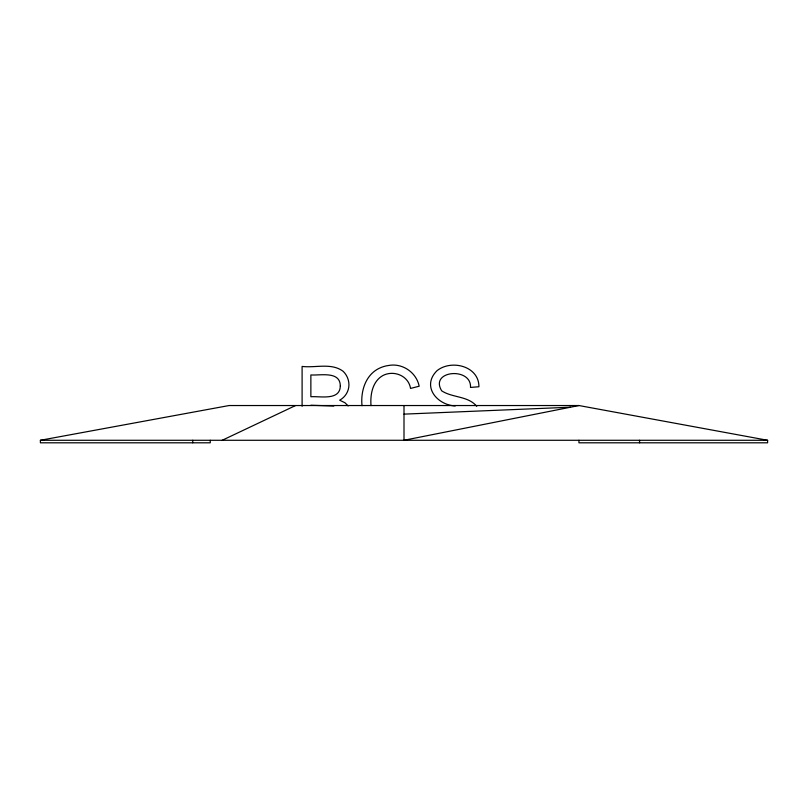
<?xml version="1.0" encoding="UTF-8"?>
<svg xmlns="http://www.w3.org/2000/svg" width="808" height="808" viewBox="0 0 808 808"><rect width="100%" height="100%" fill="white"/><g stroke="black" fill="none" stroke-linecap="round" stroke-linejoin="round"><path stroke-width="1.21" d="M222.2 440.279L295.576 405.535M578.942 440.279L578.942 442.804L767.6 442.804L767.6 440.279L578.942 405.535L404 440.279L404 405.535M210.252 440.279L210.252 442.804L40.4 442.804L40.4 440.279L229.058 405.535L578.942 405.535M404 414.13L570.499 407.212M310.868 405.252L333.845 406.01M40.4 440.279L767.6 440.279M455.227 405.98C436.825 404.919 421.372 386.133 437.017 370.69C451.228 359.217 479.063 366.004 478.922 386.749L470.509 387.436C471.7 366.761 429.068 370.296 441.703 390.84C452.45 397.92 468.074 395.809 476.74 406.313M348.137 405.939L344.996 402.778L339.673 400.182C345.279 397.193 348.884 391.234 348.945 384.881A18.927 18.927 0 0 0 343.249 371.397C331.583 362.489 315.484 368.084 302.101 366.428L302.101 406.232M362.024 405.707C360.62 392.355 364.832 376.892 376.922 369.549A30.431 30.431 0 0 1 388.699 365.469C402.505 362.903 416.423 372.478 419.18 386.214L410.545 388.426C408.545 375.649 393.668 369.791 382.76 375.609C372.448 381.457 370.135 394.708 371.013 405.606M639.542 440.279L639.542 442.804M192.728 440.279L192.728 442.804M340.309 386.012C339.996 400.889 320.079 396.041 310.868 396.738L310.868 374.942C320.342 375.629 340.259 370.801 340.309 386.012"/></g></svg>
